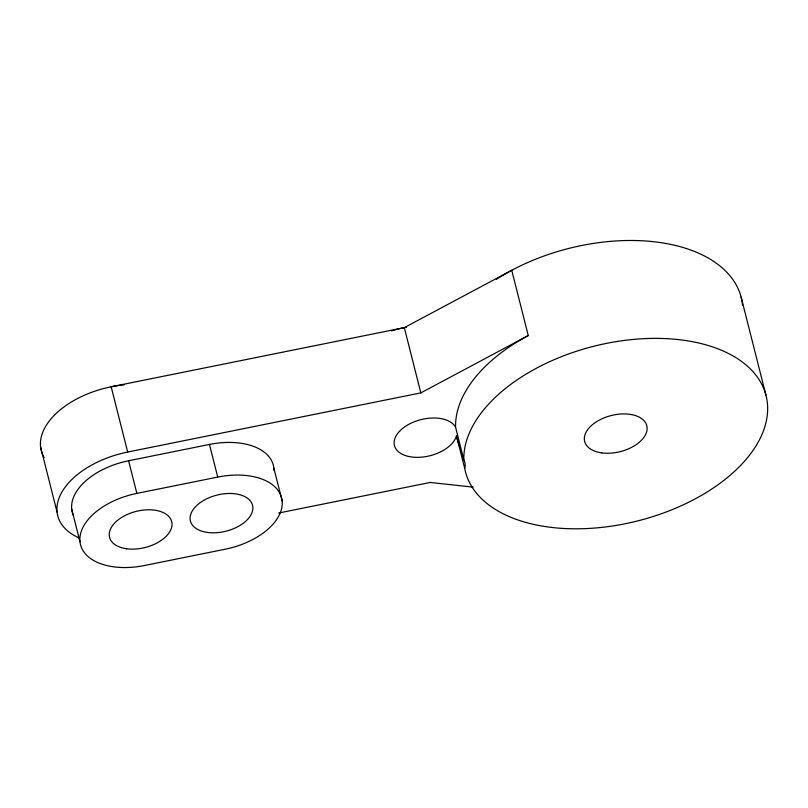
<?xml version="1.0" encoding="UTF-8"?>
<svg xmlns="http://www.w3.org/2000/svg" width="808" height="808" viewBox="0 0 808 808"><rect width="100%" height="100%" fill="white"/><g stroke="black" fill="none" stroke-linecap="round" stroke-linejoin="round"><path stroke-width="1.21" d="M79.012 537.855A77.002 44.723 -14.2 0 1 61.792 492.264A77.002 44.723 -14.2 0 1 127.684 452.046L111.171 386.779L404.323 327.634L511.747 270.286L528.26 335.552A155.045 90.042 -14.2 0 0 455.571 427.24L463.822 459.863A32.047 18.604 -14.2 0 1 464.721 468.438A155.045 90.042 -14.2 0 0 701.718 495.233A155.045 90.042 -14.2 0 0 685.527 340.511A155.045 90.042 -14.2 0 0 463.822 459.863M127.684 452.046L420.837 392.89L528.26 335.552M73.417 515.423A62.014 36.017 -14.2 0 1 128.593 460.762L209.464 444.44A62.014 36.017 -14.2 0 1 274.003 470.458M79.972 541.703A62.014 36.017 -14.2 0 1 136.855 493.395L217.726 477.074A62.014 36.017 -14.2 0 1 282.144 500.899A62.014 36.017 -14.2 0 1 225.27 549.208L144.4 565.529A62.014 36.017 -14.2 0 1 79.972 541.703L71.71 509.07M278.74 513.019L430.209 482.457L473.225 487.143M741.138 297.122L765.903 395.011M455.571 427.24A32.047 18.604 -14.2 0 0 406.192 425.877A32.047 18.604 -14.2 0 0 409.414 456.621A32.047 18.604 -14.2 0 0 456.469 435.805L464.721 468.438M404.323 327.634L420.837 392.89M273.892 468.266L282.144 500.899M209.464 444.44L217.726 477.074M128.593 460.762L136.855 493.395M40.541 446.763L57.055 512.03M496.264 279.386A155.045 90.042 -14.2 0 1 652.611 241.592A155.045 90.042 -14.2 0 1 742.592 305.101M391.547 330.876A77.002 44.723 -14.2 0 1 406.474 327.21M459.328 445.632A155.045 90.042 -14.2 0 1 456.469 435.805M44.177 457.591A77.002 44.723 -14.2 0 1 124.078 384.85M126.644 548.763A32.047 18.604 -14.2 0 0 171.963 523.14A32.047 18.604 -14.2 0 0 123.27 516.484A32.047 18.604 -14.2 0 0 126.644 548.763M207.515 532.442A32.047 18.604 -14.2 0 0 252.833 506.818A32.047 18.604 -14.2 0 0 204.141 500.162A32.047 18.604 -14.2 0 0 207.515 532.442M601.758 452.884A32.047 18.604 -14.2 0 0 647.077 427.27A32.047 18.604 -14.2 0 0 598.375 420.614A32.047 18.604 -14.2 0 0 601.758 452.884"/></g></svg>
